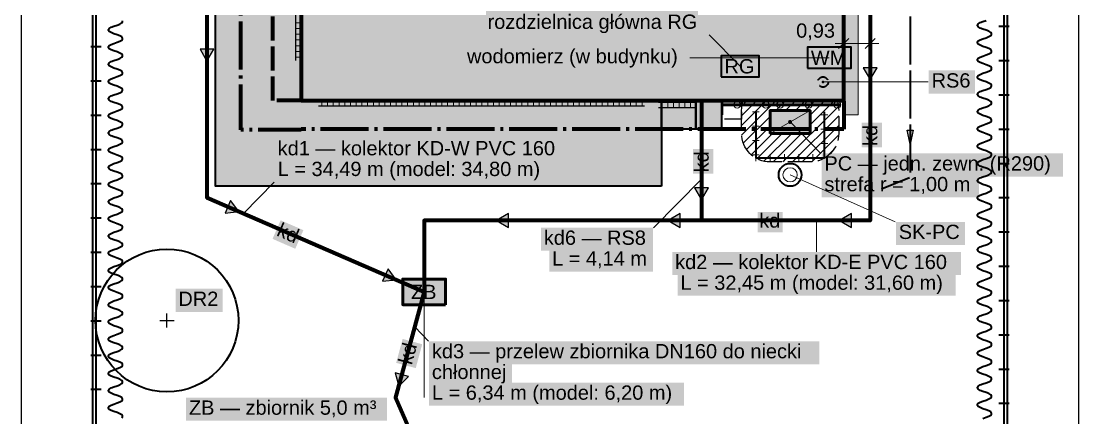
# Model space of a CAD drawing. Header units: metres. Extents: x -2.5 to 34.5, y -2.5 to 61.
# Drawn here: x -2.5 to 34.5, y 21.29 to 35.18 of the extents above; entities that cross this region are included whole.
import ezdxf

# ---------------------------------------------------------------- set-up
doc = ezdxf.new("R2010")
doc.units = ezdxf.units.M
for name, pattern in [('KRESKA_DLUGA', [9.45, 8.4, -1.05]), ('KRESKOWA', [5.25, 4.2, -1.05]), ('KRESKOWA_DROBNA', [3.15, 2.1, -1.05]), ('PUNKTOWA', [10.5, 8.4, -1.05, 0, -1.05])]:
    doc.linetypes.add(name, pattern=pattern)
for name, color, linetype, lineweight in [('A-MASKA', 7, 'Continuous', 18), ('Z-BUDYNEK', 7, 'Continuous', 100), ('Z-BUDYNEK-NAD', 7, 'KRESKOWA', 50), ('Z-DZIALKA', 1, 'Continuous', 35), ('Z-MAPA-RAMKA', 7, 'Continuous', 35), ('Z-OGRODZENIE', 7, 'Continuous', 35), ('Z-OPISY', 2, 'Continuous', 25), ('Z-SIECI-PROJ', 5, 'Continuous', 50), ('Z-TLO', 7, 'Continuous', 18), ('Z-UTWARDZENIA', 8, 'Continuous', 25), ('Z-UZBROJENIE', 5, 'Continuous', 35), ('Z-WYMIARY', 1, 'Continuous', 18)]:
    doc.layers.add(name, color=color, linetype=linetype, lineweight=lineweight)
for name, color, linetype, lineweight, true_color in [('Z-MAPA', 8, 'Continuous', 18, 0x5a5a5a), ('Z-ODWODNIENIE', 150, 'Continuous', 25, 0x00808a), ('Z-STREFY', 6, 'Continuous', 25, 0xb000b0), ('Z-ZIELEN', 3, 'Continuous', 25, 0x1e7a1e)]:
    doc.layers.add(name, color=color, linetype=linetype, lineweight=lineweight, true_color=true_color)
doc.styles.add('PL_ARIAL', font='arial.ttf')

msp = doc.modelspace()

# ---------------------------------------------------------------- hatches: boundary and pattern name
at = {"layer": 'A-MASKA', "true_color": 0xffffff}
for points in [[(13.716, 34.7), (21.55, 34.7), (21.55, 35.51), (13.716, 35.51)], [(24.551, 34.43), (26.085, 34.43), (26.085, 35.16), (24.551, 35.16)], [(12.996, 33.495), (20.87, 33.495), (20.87, 34.305), (12.996, 34.305)], [(29.25, 32.645), (30.864, 32.645), (30.864, 33.455), (29.25, 33.455)], [(27.61, 30.759), (27.61, 31.626), (26.9, 31.626), (26.9, 30.759)], [(6.374, 30.272), (16.671, 30.272), (16.671, 31.082), (6.374, 31.082)], [(6.374, 29.547), (16.1, 29.547), (16.1, 30.357), (6.374, 30.357)], [(21.71, 29.836), (21.71, 30.704), (21, 30.704), (21, 29.836)], [(25.5, 29.74), (33.94, 29.74), (33.94, 30.55), (25.5, 30.55)], [(25.5, 29.015), (31.011, 29.015), (31.011, 29.825), (25.5, 29.825)], [(23.269, 27.79), (24.136, 27.79), (24.136, 28.5), (23.269, 28.5)], [(6.294, 27.557), (7.09, 27.211), (7.373, 27.863), (6.577, 28.208)], [(28.1, 27.343), (30.521, 27.343), (30.521, 28.153), (28.1, 28.153)], [(15.684, 27.139), (19.6, 27.139), (19.6, 27.949), (15.684, 27.949)], [(15.973, 26.414), (19.6, 26.414), (19.6, 27.224), (15.973, 27.224)], [(20.277, 26.29), (30.373, 26.29), (30.373, 27.1), (20.277, 27.1)], [(20.462, 25.565), (30.188, 25.565), (30.188, 26.375), (20.462, 26.375)], [(11.076, 25.28), (12.124, 25.28), (12.124, 26.01), (11.076, 26.01)], [(2.9, 25), (4.554, 25), (4.554, 25.81), (2.9, 25.81)], [(11.304, 23.032), (11.53, 23.869), (10.845, 24.055), (10.618, 23.217)], [(11.769, 23.166), (25.42, 23.166), (25.42, 23.976), (11.769, 23.976)], [(11.769, 22.441), (14.676, 22.441), (14.676, 23.251), (11.769, 23.251)], [(11.769, 21.716), (20.687, 21.716), (20.687, 22.526), (11.769, 22.526)], [(3.27, 21.19), (10.295, 21.19), (10.295, 22), (3.27, 22)]]:
    msp.add_hatch(color=7, dxfattribs=at).paths.add_polyline_path(points)
at = {"layer": 'Z-ODWODNIENIE', "true_color": 0x000000}
for points in [[(25.6, 33.05), (25.598, 33.063), (25.593, 33.075), (25.585, 33.085), (25.575, 33.093), (25.563, 33.098), (25.55, 33.1), (25.537, 33.098), (25.525, 33.093), (25.515, 33.085), (25.507, 33.075), (25.502, 33.063), (25.5, 33.05), (25.502, 33.037), (25.507, 33.025), (25.515, 33.015), (25.525, 33.007), (25.537, 33.002), (25.55, 33), (25.563, 33.002), (25.575, 33.007), (25.585, 33.015), (25.593, 33.025), (25.598, 33.037)], [(28.6, 30.878), (28.496, 31.367), (28.704, 31.367)]]:
    msp.add_hatch(color=7, dxfattribs=at).paths.add_polyline_path(points)
at = {"layer": 'Z-OPISY', "true_color": 0x000000}
for points in [[(24.47, 31.65), (24.468, 31.668), (24.461, 31.685), (24.449, 31.699), (24.435, 31.711), (24.418, 31.718), (24.4, 31.72), (24.382, 31.718), (24.365, 31.711), (24.351, 31.699), (24.339, 31.685), (24.332, 31.668), (24.33, 31.65), (24.332, 31.632), (24.339, 31.615), (24.351, 31.601), (24.365, 31.589), (24.382, 31.582), (24.4, 31.58), (24.418, 31.582), (24.435, 31.589), (24.449, 31.601), (24.461, 31.615), (24.468, 31.632)], [(11.67, 25.7), (11.668, 25.718), (11.661, 25.735), (11.649, 25.749), (11.635, 25.761), (11.618, 25.768), (11.6, 25.77), (11.582, 25.768), (11.565, 25.761), (11.551, 25.749), (11.539, 25.735), (11.532, 25.718), (11.53, 25.7), (11.532, 25.682), (11.539, 25.665), (11.551, 25.651), (11.565, 25.639), (11.582, 25.632), (11.6, 25.63), (11.618, 25.632), (11.635, 25.639), (11.649, 25.651), (11.661, 25.665), (11.668, 25.682)]]:
    msp.add_hatch(color=7, dxfattribs=at).paths.add_polyline_path(points)
at = {"layer": 'Z-SIECI-PROJ', "true_color": 0xffffff}
for points in [[(4, 33.782), (4.24, 34.2), (3.76, 34.2)], [(27.2, 33.132), (27.44, 33.55), (26.96, 33.55)], [(21.3, 28.922), (21.54, 29.34), (21.06, 29.34)], [(5.117, 28.515), (4.829, 28.902), (4.638, 28.461)], [(14.132, 28.2), (14.55, 27.96), (14.55, 28.44)], [(20.132, 28.2), (20.55, 27.96), (20.55, 28.44)], [(26.132, 28.2), (26.55, 27.96), (26.55, 28.44)], [(10.62, 26.125), (10.333, 26.512), (10.142, 26.072)], [(10.708, 22.401), (11.049, 22.741), (10.586, 22.867)]]:
    msp.add_hatch(color=7, dxfattribs=at).paths.add_polyline_path(points)
at = {"layer": 'Z-SIECI-PROJ', "true_color": 0x00808a}
for points in [[(21.37, 29.649), (21.368, 29.667), (21.361, 29.684), (21.349, 29.698), (21.335, 29.71), (21.318, 29.717), (21.3, 29.719), (21.282, 29.717), (21.265, 29.71), (21.251, 29.698), (21.239, 29.684), (21.232, 29.667), (21.23, 29.649), (21.232, 29.631), (21.239, 29.614), (21.251, 29.6), (21.265, 29.588), (21.282, 29.581), (21.3, 29.579), (21.318, 29.581), (21.335, 29.588), (21.349, 29.6), (21.361, 29.614), (21.368, 29.631)], [(5.344, 28.447), (5.341, 28.465), (5.334, 28.482), (5.323, 28.497), (5.309, 28.508), (5.292, 28.515), (5.274, 28.517), (5.255, 28.515), (5.239, 28.508), (5.224, 28.497), (5.213, 28.482), (5.206, 28.465), (5.204, 28.447), (5.206, 28.429), (5.213, 28.412), (5.224, 28.398), (5.239, 28.386), (5.255, 28.379), (5.274, 28.377), (5.292, 28.379), (5.309, 28.386), (5.323, 28.398), (5.334, 28.412), (5.341, 28.429)], [(25.395, 28.2), (25.393, 28.218), (25.386, 28.235), (25.374, 28.249), (25.36, 28.261), (25.343, 28.268), (25.325, 28.27), (25.307, 28.268), (25.29, 28.261), (25.276, 28.249), (25.264, 28.235), (25.257, 28.218), (25.255, 28.2), (25.257, 28.182), (25.264, 28.165), (25.276, 28.151), (25.29, 28.139), (25.307, 28.132), (25.325, 28.13), (25.343, 28.132), (25.36, 28.139), (25.374, 28.151), (25.386, 28.165), (25.393, 28.182)], [(11.339, 24.476), (11.337, 24.494), (11.33, 24.511), (11.319, 24.525), (11.304, 24.536), (11.287, 24.543), (11.269, 24.546), (11.251, 24.543), (11.234, 24.536), (11.22, 24.525), (11.209, 24.511), (11.202, 24.494), (11.199, 24.476), (11.202, 24.458), (11.209, 24.441), (11.22, 24.426), (11.234, 24.415), (11.251, 24.408), (11.269, 24.406), (11.287, 24.408), (11.304, 24.415), (11.319, 24.426), (11.33, 24.441), (11.337, 24.458)]]:
    msp.add_hatch(color=7, dxfattribs=at).paths.add_polyline_path(points)
at = {"layer": 'Z-TLO', "true_color": 0xffffff}
for points in [[(26.785, 31.9), (26.25, 31.9), (26.25, 32.4), (26.275, 32.4), (26.275, 42.375), (26.275, 42.885), (26.785, 42.885)], [(7.3, 32.4), (19.6, 32.4), (26.275, 32.4), (26.275, 42.375), (19.3, 42.375), (19.3, 41.75), (7.3, 41.75)], [(19.9, 29.4), (4.3, 29.4), (4.3, 37.825), (7.3, 37.825), (7.3, 32.4), (19.6, 32.4), (19.9, 32.4)], [(26.536, 33.53), (26.536, 34.27), (25.004, 34.27), (25.004, 33.53)], [(23.315, 33.23), (23.315, 33.97), (21.985, 33.97), (21.985, 33.23)], [(21.1, 31.4), (19.9, 31.4), (19.9, 32.4), (21.1, 32.4)], [(21.1, 32.4), (22, 32.4), (22, 31.4), (21.1, 31.4)], [(23.7, 32.05), (25.1, 32.05), (25.1, 31.25), (23.7, 31.25)], [(23.7, 31.25), (25.1, 31.25), (25.1, 32.05), (23.7, 32.05)], [(12.35, 25.25), (12.35, 26.15), (10.85, 26.15), (10.85, 25.25)]]:
    msp.add_hatch(color=7, dxfattribs=at).paths.add_polyline_path(points)

# ---------------------------------------------------------------- linework, layer by layer
at = {"layer": 'Z-BUDYNEK', "linetype": 'Continuous', "lineweight": 100, "ltscale": 0.2, "flags": 128}
msp.add_lwpolyline([(7.3, 32.4), (19.6, 32.4), (26.275, 32.4), (26.275, 42.375), (19.3, 42.375), (19.3, 41.75), (7.3, 41.75)], close=True, dxfattribs=at)
at = {"layer": 'Z-BUDYNEK-NAD', "linetype": 'PUNKTOWA', "lineweight": 70, "ltscale": 0.2, "flags": 128}
msp.add_lwpolyline([(26.275, 32.38), (26.275, 31.4), (21.4, 31.4), (21.05, 31.4), (20.2, 31.4), (11.2, 31.4), (7.3, 31.4), (7.3, 31.38), (5.18, 31.38), (5.18, 38.145), (6.28, 38.145)], dxfattribs=at)
at = {"layer": 'Z-BUDYNEK-NAD', "linetype": 'KRESKOWA', "lineweight": 70, "ltscale": 0.2, "flags": 128}
for points in [[(6.3, 32.4), (6.3, 38.125), (7.28, 38.125)], [(7.28, 32.4), (6.3, 32.4)]]:
    msp.add_lwpolyline(points, dxfattribs=at)
at = {"layer": 'Z-DZIALKA', "linetype": 'Continuous', "lineweight": 35, "ltscale": 0.2, "true_color": 0x000000, "flags": 128}
msp.add_lwpolyline([(0, 0), (32, 0), (32, 50), (0, 50)], close=True, dxfattribs=at)
at = {"layer": 'Z-MAPA', "linetype": 'Continuous', "lineweight": 25, "ltscale": 0.2, "flags": 128}
for points in [[(-2.5, 0), (0, 0), (0, 50), (-2.5, 50)], [(34.5, 50), (32, 50), (32, 0)]]:
    msp.add_lwpolyline(points, dxfattribs=at)
at = {"layer": 'Z-MAPA-RAMKA', "linetype": 'Continuous', "lineweight": 25, "ltscale": 0.2, "flags": 128}
msp.add_lwpolyline([(-2.5, -2.5), (34.5, -2.5), (34.5, 61), (-2.5, 61)], close=True, dxfattribs=at)
at = {"layer": 'Z-ODWODNIENIE', "linetype": 'KRESKA_DLUGA', "lineweight": 35, "ltscale": 0.2, "flags": 128}
msp.add_lwpolyline([(28.6, 42.9), (28.6, 29.7), (27.6, 29.3)], dxfattribs=at)
at = {"layer": 'Z-ODWODNIENIE', "lineweight": 25, "ltscale": 0.2}
for points in [[(7.11, 33.8), (7.11, 36.4)], [(7.29, 33.8), (7.29, 36.4)], [(7.9, 32.39), (19.3, 32.39)], [(7.9, 32.21), (19.3, 32.21)], [(19.8, 32.34), (21.1, 32.34)], [(19.8, 32.16), (21.1, 32.16)]]:
    msp.add_lwpolyline(points, dxfattribs=at)
at = {"layer": 'Z-ODWODNIENIE', "lineweight": 18, "ltscale": 0.2}
for points in [[(7.29, 35.12), (7.11, 35.12)], [(7.29, 34.92), (7.11, 34.92)], [(7.29, 34.72), (7.11, 34.72)], [(7.29, 34.52), (7.11, 34.52)], [(7.29, 34.32), (7.11, 34.32)], [(7.29, 34.12), (7.11, 34.12)], [(7.29, 33.92), (7.11, 33.92)], [(25.55, 33.05), (29.23, 33.05)], [(8.02, 32.21), (8.02, 32.39)], [(8.22, 32.21), (8.22, 32.39)], [(8.42, 32.21), (8.42, 32.39)], [(8.62, 32.21), (8.62, 32.39)], [(8.82, 32.21), (8.82, 32.39)], [(9.02, 32.21), (9.02, 32.39)], [(9.22, 32.21), (9.22, 32.39)], [(9.42, 32.21), (9.42, 32.39)], [(9.62, 32.21), (9.62, 32.39)], [(9.82, 32.21), (9.82, 32.39)], [(10.02, 32.21), (10.02, 32.39)], [(10.22, 32.21), (10.22, 32.39)], [(10.42, 32.21), (10.42, 32.39)], [(10.62, 32.21), (10.62, 32.39)], [(10.82, 32.21), (10.82, 32.39)], [(11.02, 32.21), (11.02, 32.39)], [(11.22, 32.21), (11.22, 32.39)], [(11.42, 32.21), (11.42, 32.39)], [(11.62, 32.21), (11.62, 32.39)], [(11.82, 32.21), (11.82, 32.39)], [(12.02, 32.21), (12.02, 32.39)], [(12.22, 32.21), (12.22, 32.39)], [(12.42, 32.21), (12.42, 32.39)], [(12.62, 32.21), (12.62, 32.39)], [(12.82, 32.21), (12.82, 32.39)], [(13.02, 32.21), (13.02, 32.39)], [(13.22, 32.21), (13.22, 32.39)], [(13.42, 32.21), (13.42, 32.39)], [(13.62, 32.21), (13.62, 32.39)], [(13.82, 32.21), (13.82, 32.39)], [(14.02, 32.21), (14.02, 32.39)], [(14.22, 32.21), (14.22, 32.39)], [(14.42, 32.21), (14.42, 32.39)], [(14.62, 32.21), (14.62, 32.39)], [(14.82, 32.21), (14.82, 32.39)], [(15.02, 32.21), (15.02, 32.39)], [(15.22, 32.21), (15.22, 32.39)], [(15.42, 32.21), (15.42, 32.39)], [(15.62, 32.21), (15.62, 32.39)], [(15.82, 32.21), (15.82, 32.39)], [(16.02, 32.21), (16.02, 32.39)], [(16.22, 32.21), (16.22, 32.39)], [(16.42, 32.21), (16.42, 32.39)], [(16.62, 32.21), (16.62, 32.39)], [(16.82, 32.21), (16.82, 32.39)], [(17.02, 32.21), (17.02, 32.39)], [(17.22, 32.21), (17.22, 32.39)], [(17.42, 32.21), (17.42, 32.39)], [(17.62, 32.21), (17.62, 32.39)], [(17.82, 32.21), (17.82, 32.39)], [(18.02, 32.21), (18.02, 32.39)], [(18.22, 32.21), (18.22, 32.39)], [(18.42, 32.21), (18.42, 32.39)], [(18.62, 32.21), (18.62, 32.39)], [(18.82, 32.21), (18.82, 32.39)], [(19.02, 32.21), (19.02, 32.39)], [(19.22, 32.21), (19.22, 32.39)], [(19.92, 32.16), (19.92, 32.34)], [(20.12, 32.16), (20.12, 32.34)], [(20.32, 32.16), (20.32, 32.34)], [(20.52, 32.16), (20.52, 32.34)], [(20.72, 32.16), (20.72, 32.34)], [(20.92, 32.16), (20.92, 32.34)]]:
    msp.add_lwpolyline(points, dxfattribs=at)
at = {"layer": 'Z-ODWODNIENIE', "lineweight": 25, "ltscale": 0.2}
msp.add_lwpolyline([(28.6, 30.878), (28.496, 31.367), (28.704, 31.367)], close=True, dxfattribs=at)
at = {"layer": 'Z-ODWODNIENIE', "linetype": 'Continuous', "lineweight": 50, "ltscale": 0.2, "flags": 128}
msp.add_lwpolyline([(12.35, 25.25), (12.35, 26.15), (10.85, 26.15), (10.85, 25.25)], close=True, dxfattribs=at)
at = {"layer": 'Z-ODWODNIENIE', "linetype": 'KRESKOWA_DROBNA', "lineweight": 35, "ltscale": 0.2}
msp.add_circle((25.55, 33.05), 0.18, dxfattribs=at)
at = {"layer": 'Z-ODWODNIENIE', "lineweight": 35, "ltscale": 0.2}
msp.add_circle((24.4, 29.8), 0.4, dxfattribs=at)
at = {"layer": 'Z-ODWODNIENIE', "lineweight": 18, "ltscale": 0.2}
msp.add_circle((24.4, 29.8), 0.25, dxfattribs=at)
at = {"layer": 'Z-OGRODZENIE', "lineweight": 35, "ltscale": 0.2}
for points in [[(31.88, 50), (31.88, 0.12), (0.12, 0.12), (0.12, 50)], [(31.7, 35), (32.06, 35)], [(0.3, 34.28), (-0.06, 34.28)], [(31.7, 33.8), (32.06, 33.8)], [(0.3, 33.08), (-0.06, 33.08)], [(31.7, 32.6), (32.06, 32.6)], [(0.3, 31.88), (-0.06, 31.88)], [(23.2, 32), (23.2, 30.4), (25.6, 30.4), (25.6, 32)], [(31.7, 31.4), (32.06, 31.4)], [(0.3, 30.68), (-0.06, 30.68)], [(31.7, 30.2), (32.06, 30.2)], [(0.3, 29.48), (-0.06, 29.48)], [(31.7, 29), (32.06, 29)], [(0.3, 28.28), (-0.06, 28.28)], [(31.7, 27.8), (32.06, 27.8)], [(0.3, 27.08), (-0.06, 27.08)], [(31.7, 26.6), (32.06, 26.6)], [(0.3, 25.88), (-0.06, 25.88)], [(31.7, 25.4), (32.06, 25.4)], [(0.3, 24.68), (-0.06, 24.68)], [(31.7, 24.2), (32.06, 24.2)], [(0.3, 23.48), (-0.06, 23.48)], [(31.7, 23), (32.06, 23)], [(0.3, 22.28), (-0.06, 22.28)], [(31.7, 21.8), (32.06, 21.8)]]:
    msp.add_lwpolyline(points, dxfattribs=at)
at = {"layer": 'Z-OGRODZENIE', "lineweight": 18, "ltscale": 0.2}
for points in [[(23.08, 32), (23.32, 32)], [(25.72, 31.9), (25.48, 31.9)], [(23.08, 31.5), (23.32, 31.5)], [(25.72, 31.4), (25.48, 31.4)], [(23.08, 31), (23.32, 31)], [(25.72, 30.9), (25.48, 30.9)], [(23.08, 30.5), (23.32, 30.5)], [(23.2, 30.28), (23.2, 30.52)], [(23.7, 30.28), (23.7, 30.52)], [(24.2, 30.28), (24.2, 30.52)], [(24.7, 30.28), (24.7, 30.52)], [(25.2, 30.28), (25.2, 30.52)], [(25.72, 30.4), (25.48, 30.4)]]:
    msp.add_lwpolyline(points, dxfattribs=at)
at = {"layer": 'Z-OPISY', "lineweight": 18, "ltscale": 0.2}
for points in [[(24.4, 31.65), (25.48, 30.55)], [(24.4, 29.8), (28.08, 28.153)], [(11.6, 25.7), (11.6, 22)]]:
    msp.add_lwpolyline(points, dxfattribs=at)
at = {"layer": 'Z-SIECI-PROJ', "linetype": 'Continuous', "lineweight": 70, "ltscale": 0.2, "true_color": 0x00808a, "flags": 128}
for points in [[(16.8, 42.4), (4, 42.4), (4, 29), (11.6, 25.7)], [(26.4, 41.75), (27.2, 41.75), (27.2, 28.2), (11.6, 28.2), (11.6, 25.7)], [(21.3, 32.34), (21.3, 28.2)], [(11.6, 25.7), (10.6, 22), (11.6, 19.7)]]:
    msp.add_lwpolyline(points, dxfattribs=at)
at = {"layer": 'Z-SIECI-PROJ', "lineweight": 25, "ltscale": 0.2, "true_color": 0x00808a}
for points in [[(4, 33.782), (4.24, 34.2), (3.76, 34.2)], [(27.2, 33.132), (27.44, 33.55), (26.96, 33.55)], [(21.3, 28.922), (21.54, 29.34), (21.06, 29.34)], [(5.117, 28.515), (4.829, 28.902), (4.638, 28.461)], [(14.132, 28.2), (14.55, 27.96), (14.55, 28.44)], [(20.132, 28.2), (20.55, 27.96), (20.55, 28.44)], [(26.132, 28.2), (26.55, 27.96), (26.55, 28.44)], [(10.62, 26.125), (10.333, 26.512), (10.142, 26.072)], [(10.708, 22.401), (11.049, 22.741), (10.586, 22.867)]]:
    msp.add_lwpolyline(points, close=True, dxfattribs=at)
at = {"layer": 'Z-SIECI-PROJ', "lineweight": 18, "ltscale": 0.2, "true_color": 0x00808a}
for points in [[(21.3, 29.649), (19.62, 27.949)], [(5.274, 28.447), (6.354, 29.547)], [(25.325, 28.2), (25.325, 27.1)], [(11.269, 24.476), (11.749, 23.976)]]:
    msp.add_lwpolyline(points, dxfattribs=at)
at = {"layer": 'Z-STREFY', "lineweight": 13, "ltscale": 0.2}
for points in [[(22.7, 31.525), (23.575, 32.4)], [(22.7, 31.864), (23.236, 32.4)], [(22.703, 31.188), (23.915, 32.4)], [(22.715, 32.219), (22.896, 32.4)], [(23.904, 32.05), (24.254, 32.4)], [(24.141, 30.25), (26.088, 32.197)], [(24.244, 32.05), (24.594, 32.4)], [(24.583, 32.05), (24.933, 32.4)], [(24.922, 32.05), (25.272, 32.4)], [(25.1, 31.549), (25.951, 32.4)], [(25.1, 31.888), (25.612, 32.4)], [(22.762, 30.908), (23.7, 31.846)], [(24.48, 30.25), (26.1, 31.87)], [(22.877, 30.683), (23.7, 31.506)], [(24.819, 30.25), (26.1, 31.531)], [(23.036, 30.503), (23.783, 31.25)], [(23.237, 30.364), (24.122, 31.25)], [(23.486, 30.274), (24.462, 31.25)], [(23.801, 30.25), (24.801, 31.25)], [(25.162, 30.253), (26.097, 31.188)], [(25.699, 30.451), (25.899, 30.651)]]:
    msp.add_lwpolyline(points, dxfattribs=at)
at = {"layer": 'Z-STREFY', "linetype": 'KRESKOWA', "lineweight": 25, "ltscale": 0.2, "flags": 128}
msp.add_lwpolyline([(22.7, 32.05), (22.705, 32.148), (22.719, 32.245), (22.743, 32.34), (22.764, 32.4), (26.036, 32.4), (26.057, 32.34), (26.081, 32.245), (26.095, 32.148), (26.1, 32.05), (26.1, 31.25), (26.095, 31.152), (26.081, 31.055), (26.057, 30.96), (26.024, 30.867), (25.982, 30.779), (25.931, 30.694), (25.873, 30.616), (25.807, 30.543), (25.734, 30.477), (25.656, 30.419), (25.571, 30.368), (25.483, 30.326), (25.39, 30.293), (25.295, 30.269), (25.198, 30.255), (25.1, 30.25), (23.7, 30.25), (23.602, 30.255), (23.505, 30.269), (23.41, 30.293), (23.317, 30.326), (23.229, 30.368), (23.144, 30.419), (23.066, 30.477), (22.993, 30.543), (22.927, 30.616), (22.869, 30.694), (22.818, 30.779), (22.776, 30.867), (22.743, 30.96), (22.719, 31.055), (22.705, 31.152), (22.7, 31.25)], close=True, dxfattribs=at)
at = {"layer": 'Z-UTWARDZENIA', "linetype": 'Continuous', "lineweight": 18, "ltscale": 0.2, "flags": 128}
msp.add_lwpolyline([(26.785, 31.9), (26.25, 31.9), (26.25, 32.4), (26.275, 32.4), (26.275, 42.375), (26.275, 42.885), (26.785, 42.885)], close=True, dxfattribs=at)
at = {"layer": 'Z-UTWARDZENIA', "linetype": 'Continuous', "lineweight": 35, "ltscale": 0.2, "flags": 128}
for points in [[(19.9, 29.4), (4.3, 29.4), (4.3, 37.825), (7.3, 37.825), (7.3, 32.4), (19.6, 32.4), (19.9, 32.4)], [(21.1, 31.4), (19.9, 31.4), (19.9, 32.4), (21.1, 32.4)], [(21.1, 32.4), (22, 32.4), (22, 31.4), (21.1, 31.4)], [(23.7, 32.05), (25.1, 32.05), (25.1, 31.25), (23.7, 31.25)]]:
    msp.add_lwpolyline(points, close=True, dxfattribs=at)
at = {"layer": 'Z-UZBROJENIE', "lineweight": 18, "ltscale": 0.2}
for points in [[(22.65, 33.6), (21.57, 34.7)], [(25.77, 33.9), (20.89, 33.9)], [(23.7, 31.25), (25.1, 32.05)]]:
    msp.add_lwpolyline(points, dxfattribs=at)
at = {"layer": 'Z-UZBROJENIE', "lineweight": 35, "ltscale": 0.2}
for points in [[(25.004, 33.53), (26.536, 33.53), (26.536, 34.27), (25.004, 34.27)], [(21.985, 33.23), (23.315, 33.23), (23.315, 33.97), (21.985, 33.97)]]:
    msp.add_lwpolyline(points, close=True, dxfattribs=at)
at = {"layer": 'Z-UZBROJENIE', "linetype": 'Continuous', "lineweight": 50, "ltscale": 0.2, "flags": 128}
msp.add_lwpolyline([(23.7, 31.25), (25.1, 31.25), (25.1, 32.05), (23.7, 32.05)], close=True, dxfattribs=at)
at = {"layer": 'Z-WYMIARY', "lineweight": 18, "ltscale": 0.2}
for points in [[(26.452, 34.577), (26.098, 34.223)], [(26.275, 34.7), (26.275, 34.1)], [(27.377, 34.577), (27.023, 34.223)], [(27.2, 34.7), (27.2, 34.1)], [(27.5, 34.4), (25.975, 34.4)]]:
    msp.add_lwpolyline(points, dxfattribs=at)
at = {"layer": 'Z-ZIELEN', "lineweight": 35, "ltscale": 0.2}
for points in [[(1.019, 21.287), (1.05, 21.324), (1.05, 21.362), (1.019, 21.4), (0.956, 21.437), (0.863, 21.475), (0.738, 21.512), (0.644, 21.55), (0.581, 21.587), (0.55, 21.625), (0.55, 21.663), (0.581, 21.7), (0.644, 21.738), (0.738, 21.775), (0.863, 21.813), (0.956, 21.851), (1.019, 21.888), (1.05, 21.926), (1.05, 21.963), (1.019, 22.001), (0.956, 22.038), (0.863, 22.076), (0.738, 22.114), (0.644, 22.151), (0.581, 22.189), (0.55, 22.226), (0.55, 22.264), (0.581, 22.301), (0.644, 22.339), (0.738, 22.377), (0.863, 22.414), (0.956, 22.452), (1.019, 22.489), (1.05, 22.527), (1.05, 22.564), (1.019, 22.602), (0.956, 22.64), (0.863, 22.677), (0.738, 22.715), (0.644, 22.752), (0.581, 22.79), (0.55, 22.828), (0.55, 22.865), (0.581, 22.903), (0.644, 22.94), (0.738, 22.978), (0.863, 23.015), (0.956, 23.053), (1.019, 23.091), (1.05, 23.128), (1.05, 23.166), (1.019, 23.203), (0.956, 23.241), (0.863, 23.278), (0.738, 23.316), (0.644, 23.354), (0.581, 23.391), (0.55, 23.429), (0.55, 23.466), (0.581, 23.504), (0.644, 23.541), (0.738, 23.579), (0.863, 23.617), (0.956, 23.654), (1.019, 23.692), (1.05, 23.729), (1.05, 23.767), (1.019, 23.805), (0.956, 23.842), (0.863, 23.88), (0.738, 23.917), (0.644, 23.955), (0.581, 23.992), (0.55, 24.03), (0.55, 24.068), (0.581, 24.105), (0.644, 24.143), (0.738, 24.18), (0.863, 24.218), (0.956, 24.255), (1.019, 24.293), (1.05, 24.331), (1.05, 24.368), (1.019, 24.406), (0.956, 24.443), (0.863, 24.481), (0.738, 24.518), (0.644, 24.556), (0.581, 24.594), (0.55, 24.631), (0.55, 24.669), (0.581, 24.706), (0.644, 24.744), (0.738, 24.782), (0.863, 24.819), (0.956, 24.857), (1.019, 24.894), (1.05, 24.932), (1.05, 24.969), (1.019, 25.007), (0.956, 25.045), (0.863, 25.082), (0.738, 25.12), (0.644, 25.157), (0.581, 25.195), (0.55, 25.232), (0.55, 25.27), (0.581, 25.308), (0.644, 25.345), (0.738, 25.383), (0.863, 25.42), (0.956, 25.458), (1.019, 25.495), (1.05, 25.533), (1.05, 25.571), (1.019, 25.608), (0.956, 25.646), (0.863, 25.683), (0.738, 25.721), (0.644, 25.759), (0.581, 25.796), (0.55, 25.834), (0.55, 25.871), (0.581, 25.909), (0.644, 25.946), (0.738, 25.984), (0.863, 26.022), (0.956, 26.059), (1.019, 26.097), (1.05, 26.134), (1.05, 26.172), (1.019, 26.209), (0.956, 26.247), (0.863, 26.285), (0.738, 26.322), (0.644, 26.36), (0.581, 26.397), (0.55, 26.435), (0.55, 26.472), (0.581, 26.51), (0.644, 26.548), (0.738, 26.585), (0.863, 26.623), (0.956, 26.66), (1.019, 26.698), (1.05, 26.736), (1.05, 26.773), (1.019, 26.811), (0.956, 26.848), (0.863, 26.886), (0.738, 26.923), (0.644, 26.961), (0.581, 26.999), (0.55, 27.036), (0.55, 27.074), (0.581, 27.111), (0.644, 27.149), (0.738, 27.186), (0.863, 27.224), (0.956, 27.262), (1.019, 27.299), (1.05, 27.337), (1.05, 27.374), (1.019, 27.412), (0.956, 27.449), (0.863, 27.487), (0.738, 27.525), (0.644, 27.562), (0.581, 27.6), (0.55, 27.637), (0.55, 27.675), (0.581, 27.713), (0.644, 27.75), (0.738, 27.788), (0.863, 27.825), (0.956, 27.863), (1.019, 27.9), (1.05, 27.938), (1.05, 27.976), (1.019, 28.013), (0.956, 28.051), (0.863, 28.088), (0.738, 28.126), (0.644, 28.163), (0.581, 28.201), (0.55, 28.239), (0.55, 28.276), (0.581, 28.314), (0.644, 28.351), (0.738, 28.389), (0.863, 28.427), (0.956, 28.464), (1.019, 28.502), (1.05, 28.539), (1.05, 28.577), (1.019, 28.614), (0.956, 28.652), (0.863, 28.69), (0.738, 28.727), (0.644, 28.765), (0.581, 28.802), (0.55, 28.84), (0.55, 28.877), (0.581, 28.915), (0.644, 28.953), (0.738, 28.99), (0.863, 29.028), (0.956, 29.065), (1.019, 29.103), (1.05, 29.14), (1.05, 29.178), (1.019, 29.216), (0.956, 29.253), (0.863, 29.291), (0.738, 29.328), (0.644, 29.366), (0.581, 29.404), (0.55, 29.441), (0.55, 29.479), (0.581, 29.516), (0.644, 29.554), (0.738, 29.591), (0.863, 29.629), (0.956, 29.667), (1.019, 29.704), (1.05, 29.742), (1.05, 29.779), (1.019, 29.817), (0.956, 29.854), (0.863, 29.892), (0.738, 29.93), (0.644, 29.967), (0.581, 30.005), (0.55, 30.042), (0.55, 30.08), (0.581, 30.117), (0.644, 30.155), (0.738, 30.193), (0.863, 30.23), (0.956, 30.268), (1.019, 30.305), (1.05, 30.343), (1.05, 30.381), (1.019, 30.418), (0.956, 30.456), (0.863, 30.493), (0.738, 30.531), (0.644, 30.568), (0.581, 30.606), (0.55, 30.644), (0.55, 30.681), (0.581, 30.719), (0.644, 30.756), (0.738, 30.794), (0.863, 30.831), (0.956, 30.869), (1.019, 30.907), (1.05, 30.944), (1.05, 30.982), (1.019, 31.019), (0.956, 31.057), (0.863, 31.094), (0.738, 31.132), (0.644, 31.17), (0.581, 31.207), (0.55, 31.245), (0.55, 31.282), (0.581, 31.32), (0.644, 31.358), (0.738, 31.395), (0.863, 31.433), (0.956, 31.47), (1.019, 31.508), (1.05, 31.545), (1.05, 31.583), (1.019, 31.621), (0.956, 31.658), (0.863, 31.696), (0.738, 31.733), (0.644, 31.771), (0.581, 31.808), (0.55, 31.846), (0.55, 31.884), (0.581, 31.921), (0.644, 31.959), (0.738, 31.996), (0.863, 32.034), (0.956, 32.071), (1.019, 32.109), (1.05, 32.147), (1.05, 32.184), (1.019, 32.222), (0.956, 32.259), (0.863, 32.297), (0.738, 32.335), (0.644, 32.372), (0.581, 32.41), (0.55, 32.447), (0.55, 32.485), (0.581, 32.522), (0.644, 32.56), (0.738, 32.598), (0.863, 32.635), (0.956, 32.673), (1.019, 32.71), (1.05, 32.748), (1.05, 32.785), (1.019, 32.823), (0.956, 32.861), (0.863, 32.898), (0.738, 32.936), (0.644, 32.973), (0.581, 33.011), (0.55, 33.048), (0.55, 33.086), (0.581, 33.124), (0.644, 33.161), (0.738, 33.199), (0.863, 33.236), (0.956, 33.274), (1.019, 33.312), (1.05, 33.349), (1.05, 33.387), (1.019, 33.424), (0.956, 33.462), (0.863, 33.499), (0.738, 33.537), (0.644, 33.575), (0.581, 33.612), (0.55, 33.65), (0.55, 33.687), (0.581, 33.725), (0.644, 33.762), (0.738, 33.8), (0.863, 33.838), (0.956, 33.875), (1.019, 33.913), (1.05, 33.95), (1.05, 33.988), (1.019, 34.026), (0.956, 34.063), (0.863, 34.101), (0.738, 34.138), (0.644, 34.176), (0.581, 34.213), (0.55, 34.251), (0.55, 34.289), (0.581, 34.326), (0.644, 34.364), (0.738, 34.401), (0.863, 34.439), (0.956, 34.476), (1.019, 34.514), (1.05, 34.552), (1.05, 34.589), (1.019, 34.627), (0.956, 34.664), (0.863, 34.702), (0.738, 34.739), (0.644, 34.777), (0.581, 34.815), (0.55, 34.852), (0.55, 34.89), (0.581, 34.927), (0.644, 34.965), (0.738, 35.003), (0.863, 35.04), (0.956, 35.078), (1.019, 35.115), (1.05, 35.153), (1.05, 35.19)], [(31.137, 21.272), (31.262, 21.31), (31.356, 21.348), (31.419, 21.385), (31.45, 21.423), (31.45, 21.461), (31.419, 21.499), (31.356, 21.536), (31.262, 21.574), (31.137, 21.612), (31.044, 21.65), (30.981, 21.687), (30.95, 21.725), (30.95, 21.763), (30.981, 21.801), (31.044, 21.838), (31.137, 21.876), (31.262, 21.914), (31.356, 21.952), (31.419, 21.989), (31.45, 22.027), (31.45, 22.065), (31.419, 22.103), (31.356, 22.14), (31.262, 22.178), (31.137, 22.216), (31.044, 22.254), (30.981, 22.291), (30.95, 22.329), (30.95, 22.367), (30.981, 22.405), (31.044, 22.442), (31.137, 22.48), (31.262, 22.518), (31.356, 22.556), (31.419, 22.593), (31.45, 22.631), (31.45, 22.669), (31.419, 22.707), (31.356, 22.744), (31.262, 22.782), (31.137, 22.82), (31.044, 22.858), (30.981, 22.895), (30.95, 22.933), (30.95, 22.971), (30.981, 23.009), (31.044, 23.046), (31.137, 23.084), (31.262, 23.122), (31.356, 23.16), (31.419, 23.197), (31.45, 23.235), (31.45, 23.273), (31.419, 23.311), (31.356, 23.348), (31.262, 23.386), (31.137, 23.424), (31.044, 23.462), (30.981, 23.499), (30.95, 23.537), (30.95, 23.575), (30.981, 23.613), (31.044, 23.65), (31.137, 23.688), (31.262, 23.726), (31.356, 23.764), (31.419, 23.801), (31.45, 23.839), (31.45, 23.877), (31.419, 23.915), (31.356, 23.952), (31.262, 23.99), (31.137, 24.028), (31.044, 24.066), (30.981, 24.104), (30.95, 24.141), (30.95, 24.179), (30.981, 24.217), (31.044, 24.255), (31.137, 24.292), (31.262, 24.33), (31.356, 24.368), (31.419, 24.406), (31.45, 24.443), (31.45, 24.481), (31.419, 24.519), (31.356, 24.557), (31.262, 24.594), (31.137, 24.632), (31.044, 24.67), (30.981, 24.708), (30.95, 24.745), (30.95, 24.783), (30.981, 24.821), (31.044, 24.859), (31.137, 24.896), (31.262, 24.934), (31.356, 24.972), (31.419, 25.01), (31.45, 25.047), (31.45, 25.085), (31.419, 25.123), (31.356, 25.161), (31.262, 25.198), (31.137, 25.236), (31.044, 25.274), (30.981, 25.312), (30.95, 25.349), (30.95, 25.387), (30.981, 25.425), (31.044, 25.463), (31.137, 25.5), (31.262, 25.538), (31.356, 25.576), (31.419, 25.614), (31.45, 25.651), (31.45, 25.689), (31.419, 25.727), (31.356, 25.765), (31.262, 25.802), (31.137, 25.84), (31.044, 25.878), (30.981, 25.916), (30.95, 25.953), (30.95, 25.991), (30.981, 26.029), (31.044, 26.067), (31.137, 26.104), (31.262, 26.142), (31.356, 26.18), (31.419, 26.218), (31.45, 26.255), (31.45, 26.293), (31.419, 26.331), (31.356, 26.369), (31.262, 26.406), (31.137, 26.444), (31.044, 26.482), (30.981, 26.52), (30.95, 26.557), (30.95, 26.595), (30.981, 26.633), (31.044, 26.671), (31.137, 26.708), (31.262, 26.746), (31.356, 26.784), (31.419, 26.822), (31.45, 26.86), (31.45, 26.897), (31.419, 26.935), (31.356, 26.973), (31.262, 27.011), (31.137, 27.048), (31.044, 27.086), (30.981, 27.124), (30.95, 27.162), (30.95, 27.199), (30.981, 27.237), (31.044, 27.275), (31.137, 27.313), (31.262, 27.35), (31.356, 27.388), (31.419, 27.426), (31.45, 27.464), (31.45, 27.501), (31.419, 27.539), (31.356, 27.577), (31.262, 27.615), (31.137, 27.652), (31.044, 27.69), (30.981, 27.728), (30.95, 27.766), (30.95, 27.803), (30.981, 27.841), (31.044, 27.879), (31.137, 27.917), (31.262, 27.954), (31.356, 27.992), (31.419, 28.03), (31.45, 28.068), (31.45, 28.105), (31.419, 28.143), (31.356, 28.181), (31.262, 28.219), (31.137, 28.256), (31.044, 28.294), (30.981, 28.332), (30.95, 28.37), (30.95, 28.407), (30.981, 28.445), (31.044, 28.483), (31.137, 28.521), (31.262, 28.558), (31.356, 28.596), (31.419, 28.634), (31.45, 28.672), (31.45, 28.709), (31.419, 28.747), (31.356, 28.785), (31.262, 28.823), (31.137, 28.86), (31.044, 28.898), (30.981, 28.936), (30.95, 28.974), (30.95, 29.011), (30.981, 29.049), (31.044, 29.087), (31.137, 29.125), (31.262, 29.162), (31.356, 29.2), (31.419, 29.238), (31.45, 29.276), (31.45, 29.313), (31.419, 29.351), (31.356, 29.389), (31.262, 29.427), (31.137, 29.464), (31.044, 29.502), (30.981, 29.54), (30.95, 29.578), (30.95, 29.615), (30.981, 29.653), (31.044, 29.691), (31.137, 29.729), (31.262, 29.767), (31.356, 29.804), (31.419, 29.842), (31.45, 29.88), (31.45, 29.918), (31.419, 29.955), (31.356, 29.993), (31.262, 30.031), (31.137, 30.069), (31.044, 30.106), (30.981, 30.144), (30.95, 30.182), (30.95, 30.22), (30.981, 30.257), (31.044, 30.295), (31.137, 30.333), (31.262, 30.371), (31.356, 30.408), (31.419, 30.446), (31.45, 30.484), (31.45, 30.522), (31.419, 30.559), (31.356, 30.597), (31.262, 30.635), (31.137, 30.673), (31.044, 30.71), (30.981, 30.748), (30.95, 30.786), (30.95, 30.824), (30.981, 30.861), (31.044, 30.899), (31.137, 30.937), (31.262, 30.975), (31.356, 31.012), (31.419, 31.05), (31.45, 31.088), (31.45, 31.126), (31.419, 31.163), (31.356, 31.201), (31.262, 31.239), (31.137, 31.277), (31.044, 31.314), (30.981, 31.352), (30.95, 31.39), (30.95, 31.428), (30.981, 31.465), (31.044, 31.503), (31.137, 31.541), (31.262, 31.579), (31.356, 31.616), (31.419, 31.654), (31.45, 31.692), (31.45, 31.73), (31.419, 31.767), (31.356, 31.805), (31.262, 31.843), (31.137, 31.881), (31.044, 31.918), (30.981, 31.956), (30.95, 31.994), (30.95, 32.032), (30.981, 32.069), (31.044, 32.107), (31.137, 32.145), (31.262, 32.183), (31.356, 32.22), (31.419, 32.258), (31.45, 32.296), (31.45, 32.334), (31.419, 32.371), (31.356, 32.409), (31.262, 32.447), (31.137, 32.485), (31.044, 32.523), (30.981, 32.56), (30.95, 32.598), (30.95, 32.636), (30.981, 32.674), (31.044, 32.711), (31.137, 32.749), (31.262, 32.787), (31.356, 32.825), (31.419, 32.862), (31.45, 32.9), (31.45, 32.938), (31.419, 32.976), (31.356, 33.013), (31.262, 33.051), (31.137, 33.089), (31.044, 33.127), (30.981, 33.164), (30.95, 33.202), (30.95, 33.24), (30.981, 33.278), (31.044, 33.315), (31.137, 33.353), (31.262, 33.391), (31.356, 33.429), (31.419, 33.466), (31.45, 33.504), (31.45, 33.542), (31.419, 33.58), (31.356, 33.617), (31.262, 33.655), (31.137, 33.693), (31.044, 33.731), (30.981, 33.768), (30.95, 33.806), (30.95, 33.844), (30.981, 33.882), (31.044, 33.919), (31.137, 33.957), (31.262, 33.995), (31.356, 34.033), (31.419, 34.07), (31.45, 34.108), (31.45, 34.146), (31.419, 34.184), (31.356, 34.221), (31.262, 34.259), (31.137, 34.297), (31.044, 34.335), (30.981, 34.372), (30.95, 34.41), (30.95, 34.448), (30.981, 34.486), (31.044, 34.523), (31.137, 34.561), (31.262, 34.599), (31.356, 34.637), (31.419, 34.674), (31.45, 34.712), (31.45, 34.75), (31.419, 34.788), (31.356, 34.825), (31.262, 34.863), (31.137, 34.901), (31.044, 34.939), (30.981, 34.976), (30.95, 35.014), (30.95, 35.052), (30.981, 35.09), (31.044, 35.127), (31.137, 35.165), (31.262, 35.203)]]:
    msp.add_lwpolyline(points, dxfattribs=at)
at = {"layer": 'Z-ZIELEN', "linetype": 'KRESKOWA', "lineweight": 25, "ltscale": 0.2, "flags": 128}
msp.add_lwpolyline([(22.05, 32.4), (22.7, 32.4), (22.7, 31.75), (22.05, 31.75)], close=True, dxfattribs=at)
at = {"layer": 'Z-ZIELEN', "lineweight": 50, "ltscale": 0.2, "true_color": 0x2e7d32}
for points in [[(22.05, 32.25), (23.55, 32.25)], [(23.55, 32.25), (26.155, 32.25)]]:
    msp.add_lwpolyline(points, dxfattribs=at)
at = {"layer": 'Z-ZIELEN', "lineweight": 25, "ltscale": 0.2}
for points in [[(2.6, 24.45), (2.6, 24.95)], [(2.35, 24.7), (2.85, 24.7)]]:
    msp.add_lwpolyline(points, dxfattribs=at)
at = {"layer": 'Z-ZIELEN', "lineweight": 18, "ltscale": 0.2, "true_color": 0x2e7d32}
for centre in [(22.55, 32.25), (23.55, 32.25), (24.05, 32.25), (25.05, 32.25), (26.05, 32.25)]:
    msp.add_circle(centre, 0.12, dxfattribs=at)
at = {"layer": 'Z-ZIELEN', "lineweight": 35, "ltscale": 0.2}
msp.add_circle((2.6, 24.7), 2.5, dxfattribs=at)

# ---------------------------------------------------------------- texts
at = {"layer": 'Z-ODWODNIENIE', "style": 'PL_ARIAL'}
for s, p in [('RS6', (29.35, 32.855)), ('ZB', (11.136, 25.45))]:
    msp.add_text(s, height=0.5, dxfattribs=at).set_placement(p)
at = {"layer": 'Z-OPISY', "style": 'PL_ARIAL'}
for s, p in [('PC — jedn. zewn. (R290)', (25.6, 29.95)), ('strefa r = 1,00 m', (25.6, 29.225)), ('SK-PC', (28.2, 27.553)), ('DR2', (3, 25.21)), ('ZB — zbiornik 5,0 m³', (3.37, 21.4))]:
    msp.add_text(s, height=0.5, dxfattribs=at).set_placement(p)
at = {"layer": 'Z-SIECI-PROJ', "true_color": 0x00808a, "style": 'PL_ARIAL'}
for rotation, p in [(90, (27.45, 30.809)), (90, (21.55, 29.886)), (-23.471, (6.404, 27.684)), (74.876, (11.162, 23.122))]:
    msp.add_text('kd', height=0.5, rotation=rotation, dxfattribs=at).set_placement(p)
for s, p in [('kd1 — kolektor KD-W PVC 160', (6.474, 30.482)), ('L = 34,49 m (model: 34,80 m)', (6.474, 29.757)), ('kd', (23.319, 27.95)), ('kd6 — RS8', (15.784, 27.349)), ('L = 4,14 m', (16.073, 26.624)), ('kd2 — kolektor KD-E PVC 160', (20.377, 26.5)), ('L = 32,45 m (model: 31,60 m)', (20.562, 25.775)), ('kd3 — przelew zbiornika DN160 do niecki', (11.869, 23.376)), ('chłonnej', (11.869, 22.651)), ('L = 6,34 m (model: 6,20 m)', (11.869, 21.926))]:
    msp.add_text(s, height=0.5, dxfattribs=at).set_placement(p)
at = {"layer": 'Z-UZBROJENIE', "style": 'PL_ARIAL'}
for s, p in [('rozdzielnica główna RG', (13.816, 34.91)), ('wodomierz (w budynku)', (13.096, 33.705)), ('WM', (25.124, 33.65)), ('RG', (22.105, 33.35))]:
    msp.add_text(s, height=0.5, dxfattribs=at).set_placement(p)
at = {"layer": 'Z-WYMIARY', "style": 'PL_ARIAL'}
msp.add_text('0,93', height=0.5, dxfattribs=at).set_placement((24.611, 34.6))

doc.saveas('drawing.dxf')
